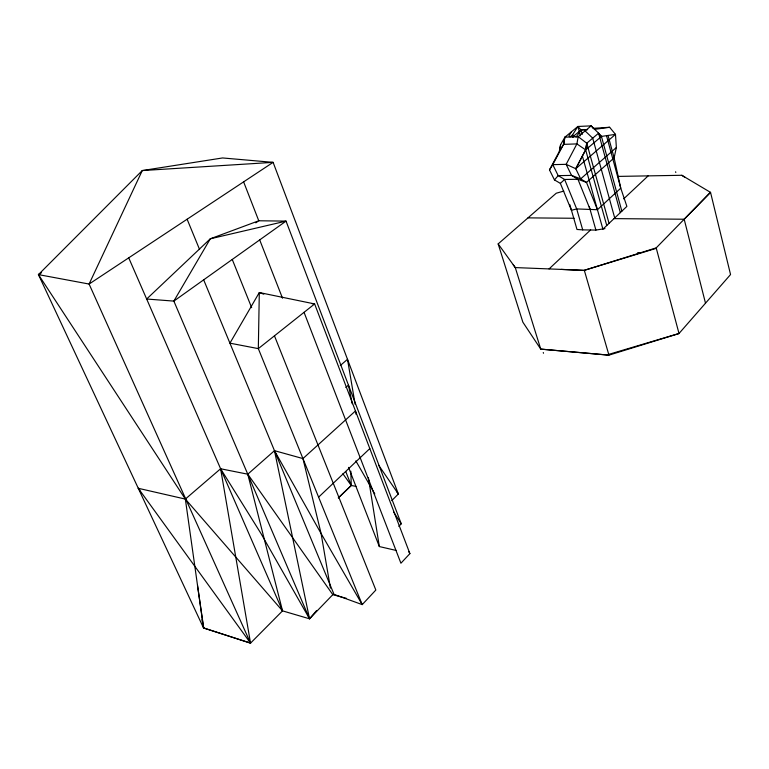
<?xml version="1.0" encoding="UTF-8"?>
<svg xmlns="http://www.w3.org/2000/svg" width="769" height="769" viewBox="0 0 769 769"><rect width="100%" height="100%" fill="white"/><g stroke="black" fill="none" stroke-linecap="round" stroke-linejoin="round"><path stroke-width="1.15" d="M608.039 135.459L614.114 157.895L620.756 188.155L597.446 209.726L586.497 182.407L580.672 178.879L575.77 168.709L585.661 149.907L586.757 143.217L598.58 133.191L601.435 136.421L621.852 211.177M597.446 209.726L576.692 208.928L571.454 210.302L560.361 183.378L554.459 179.908L549.489 169.891L559.38 151.31L560.591 144.745L564.879 137.199L577.884 126.472L591.15 125.866L598.58 133.191L620.323 212.629M563.667 144.409L564.879 137.199L578.211 136.671L591.15 125.866L592.716 127.635M592.966 128.346L609.625 127.279L615.479 134.364L616.373 147.494L614.114 157.895L586.497 182.407L577.942 179.273L571.54 175.409L566.157 164.335L576.894 143.899L578.211 136.671L586.757 143.217L585.555 149.878L575.77 168.709L566.157 164.335L552.776 164.643L549.489 169.891M564.879 137.199L563.562 144.37L552.776 164.643L558.188 175.64L564.619 179.465L577.942 179.273L589.929 208.966M560.591 144.745L559.38 151.31L563.562 144.37L576.894 143.899L585.661 149.907L606.76 225.509M568.906 135.959L571.425 131.807M582.268 134.383L581.037 129.98L577.884 126.472L572.549 134.844L570.002 136.949M576.068 137.132L581.037 129.98L584.382 129.519M316.54 610.634L309.532 618.795L282.521 610.865L185.348 499.081L38.45 274.61L142.265 170.564L222.558 157.953L273.11 162.355L398.352 493.967L391.767 500.619M554.459 179.908L558.188 175.64L571.54 175.409L580.672 178.879L616.373 147.494M614.018 218.617L684.179 219.232L710.546 192.394L681.805 175.284L685.227 177.514M312.252 303.745L314.627 303.938L258.326 348.626L229.921 343.166L259.307 292.537L314.627 303.938L409.896 553.622L400.918 563.225L304.053 312.329M398.823 526.352L401.255 523.824L286.039 221.116L258.769 220.77L210.302 238.794L146.668 299.026L173.852 301.102L286.039 221.116L210.302 238.794L173.852 301.102L309.532 618.795L333.756 593.687L203.67 279.839M498.158 243.898L515.278 267.583L584.315 270.313L656.217 247.878L710.508 192.26L730.55 274.543L678.95 333.563L608.952 355.143L540.751 349.116L522.862 322.182L498.158 243.898L556.247 193.221L563.783 191.087M356.143 414.462L355.461 410.954L302.948 458.574L274.475 450.672L247.781 474.194L282.521 610.865L250.54 643.134L203.525 627.946L38.45 274.61L41.488 272.687M338.37 497.908L351.25 485.499L350.827 471.205M338.36 497.841L351.25 485.499L355.96 486.344M318.606 497.149L369.812 448.577M549.076 268.919L590.63 229.902M623.678 198.863L648.094 175.938M560.361 183.378L564.619 179.465L576.692 208.928L582.71 229.873L595.908 230.085L604.963 228.595M345.819 387.451L348.463 385.125L352.221 403.763M575.77 168.709L615.479 134.364L601.435 136.421L585.661 149.907M340.302 365.515L347.501 359.325L355.134 404.254M203.054 625.533L203.718 628.013L250.54 643.134L138.276 488.296L185.348 499.081L220.607 468.763L247.781 474.194L332.823 594.658L346.502 598.378M572.357 137.19L581.037 129.98L587.66 129.692M255.808 222.837L257.778 221.462M40.603 273.581L38.45 274.61L89.098 284.049L273.11 162.355L142.265 170.564L89.098 284.049L250.54 643.134L220.607 468.763L261.027 533.599L309.532 618.795L274.475 450.672L321.096 533.532L362.218 604.617L375.849 590.044L274.456 335.822M608.731 354.384L679.008 333.496L656.197 247.897M656.399 248.3L584.315 270.313L608.952 355.143L540.751 349.116L515.278 267.583M594.283 129.403L609.625 127.279M617.92 176.409L681.805 175.284M527.995 217.867L574.183 218.271M561.149 269.4L584.373 270.505M637.559 252.751L639.943 252.818M582.71 229.873L576.99 229.47L569.829 204.679M348.549 467.379L379.328 546.557L396.314 550.479M333.535 594.197L362.218 604.617L258.326 348.626L259.307 292.537L263.757 294.162M585.103 130.913L592.707 138.17L614.719 217.954M599.051 134.085L601.435 136.421M574.001 136.44L572.549 134.844L573.184 137.113M138.276 488.296L139.862 490.093M513.24 264.757L515.307 267.67M342.897 473.742L351.25 485.499L345.742 471.484M396.977 492.016L398.352 493.967L378.742 465.37M393.517 511.827L401.255 523.824M374.791 493.938L355.845 460.881M408.685 551.565L409.896 553.622M128.721 257.836L282.521 610.865M187.117 219.223L199.594 249.541M232.257 259.461L251.665 307.667M259.691 239.899L282.511 298.199M243.619 181.859L258.769 220.77M543.27 352.519L543.5 353.259M589.285 206.669L595.908 230.085M582.364 156.011L602.906 229.181L626.879 206.4L620.756 188.155L606.51 135.68M577.884 126.472L580.508 135.853M586.757 143.217L609.048 223.337M684.179 219.232L705.5 303.188M675.615 171.756L675.797 172.496M302.948 458.574L321.096 533.532L330.43 588.122M203.525 627.946L185.348 499.081M368.361 477.53L379.328 546.557M201.987 619.689L202.41 622.025M197.508 585.469L203.718 628.013"/></g></svg>
